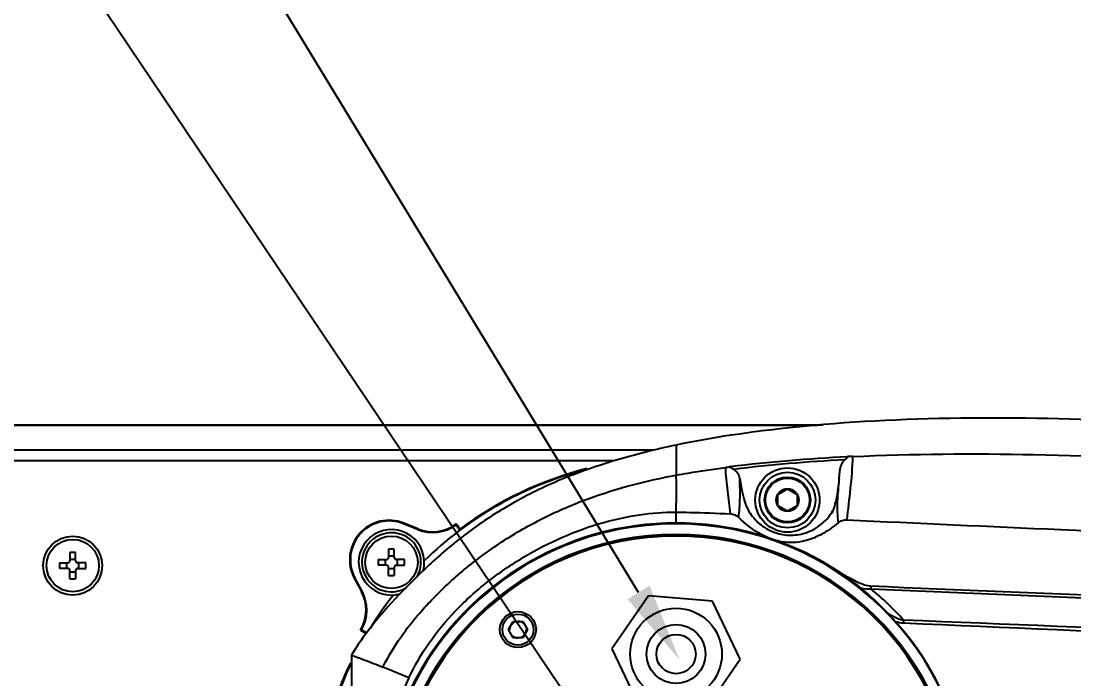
# Model space of a CAD drawing. Header units: millimetres. Extents: x 4086 to 8300, y 123 to 1549.
# Drawn here: x 6806.2 to 6886.5, y 1386.9 to 1437.1 of the extents above; entities that cross this region are included whole.
import ezdxf
from ezdxf import colors
from ezdxf.entities.mleader import LeaderData, LeaderLine
from ezdxf.math import Vec2, Vec3

# ---------------------------------------------------------------- set-up
doc = ezdxf.new("R2010")
doc.units = ezdxf.units.MM
doc.layers.add('00_COMPONENTS', color=7, linetype='Continuous')
doc.layers.add('标注层', color=7, linetype='Continuous', lineweight=0)
doc.styles.get("Standard").update_dxf_attribs({"font": 'simsun.ttc'})
doc.styles.add('思源黑', font='SourceHanSansCN-Normal.ttf')
doc.dimstyles.new('半径标注', dxfattribs={"dimtxt": 7, "dimasz": 6, "dimexe": 1.25, "dimexo": 0.625, "dimgap": 1, "dimtad": 1, "dimtoh": 1, "dimlfac": 2, "dimdsep": 46, "dimtxsty": '思源黑', "dimcen": 2.5, "dimadec": 0, "dimazin": 0, "dimtfac": 1, "dimtmove": 0, "dimatfit": 3, "dimfxl": 1, "dimarcsym": 0})

# ---------------------------------------------------------------- blocks, each defined once
blk = doc.blocks.new('*D1525')
at = {"color": 0, "lineweight": -2}
for p, q in [((6824.884, 1478.543), (6870.622, 1478.543)), ((6903.983, 1401.778), (6870.622, 1478.543)), ((6906.703, 1395.518), (6906.374, 1396.275))]:
    blk.add_line(p, q, dxfattribs=at)
at = {"color": 0}
blk.add_solid([(6903.065, 1401.379), (6904.9, 1402.176), (6906.374, 1396.275)], dxfattribs=at)
at = {"layer": 'Defpoints', "color": 0}
for p in [(6906.374, 1396.275), (6906.703, 1395.518)]:
    blk.add_point(p, dxfattribs=at)
at = {"color": 0, "insert": (6841.096, 1483.043), "char_height": 7, "attachment_point": 5}
blk.add_mtext('4-M4{\\Fgdt.shx|c168;x}8', dxfattribs=at)

msp = doc.modelspace()

# ---------------------------------------------------------------- linework, layer by layer
at = {"layer": '00_COMPONENTS', "color": 7, "linetype": 'Continuous'}
for p, q in [((6736.1785, 1406.3205), (6867.362, 1406.3205)), ((6736.1785, 1406.2891), (6866.9489, 1406.2891)), ((6854.5201, 1404.3791), (6736.1785, 1404.3791)), ((6856.1775, 1404.762), (6856.1779, 1402.4677)), ((6851.5184, 1403.5733), (6733.6583, 1403.5733)), ((6868.6464, 1402.7853), (6868.6037, 1402.202)), ((6863.9337, 1401.0005), (6864.6785, 1401.4305)), ((6863.9337, 1400.1405), (6863.9337, 1401.0005)), ((6864.6785, 1401.4305), (6865.4233, 1401.0005)), ((6865.4233, 1401.0005), (6865.4233, 1400.1405)), ((6864.6785, 1399.7105), (6863.9337, 1400.1405)), ((6865.4233, 1400.1405), (6864.6785, 1399.7105)), ((6856.1868, 1398.8228), (6856.1785, 1399.644)), ((6835.3988, 1398.7578), (6835.4184, 1398.8063)), ((6836.4773, 1398.322), (6835.3988, 1398.7578)), ((6836.497, 1398.3706), (6835.4184, 1398.8063)), ((6839.4058, 1398.6762), (6839.7054, 1398.2752)), ((6839.716, 1398.3486), (6839.4167, 1398.7491)), ((6836.497, 1398.3706), (6836.4773, 1398.322)), ((6839.7054, 1398.2752), (6839.716, 1398.3486)), ((6809.9585, 1396.5742), (6809.9585, 1395.9405)), ((6810.3985, 1395.9405), (6810.3985, 1396.5742)), ((6834.2585, 1396.8242), (6834.2585, 1396.1905)), ((6834.6985, 1396.2941), (6834.2585, 1396.2941)), ((6834.6985, 1396.1905), (6834.6985, 1396.8242)), ((6809.1747, 1395.7905), (6809.8085, 1395.7905)), ((6809.8085, 1395.3505), (6809.1747, 1395.3505)), ((6809.7049, 1395.7905), (6809.7049, 1395.3505)), ((6810.3985, 1396.0441), (6809.9585, 1396.0441)), ((6811.1822, 1395.7905), (6810.5485, 1395.7905)), ((6810.5485, 1395.3505), (6811.1822, 1395.3505)), ((6810.6521, 1395.3505), (6810.6521, 1395.7905)), ((6833.4747, 1396.0405), (6834.1085, 1396.0405)), ((6834.1085, 1395.6005), (6833.4747, 1395.6005)), ((6834.0049, 1396.0405), (6834.0049, 1395.6005)), ((6834.2585, 1394.8167), (6834.2585, 1395.4505)), ((6834.2585, 1395.3469), (6834.6985, 1395.3469)), ((6834.6985, 1395.4505), (6834.6985, 1394.8167)), ((6835.4822, 1396.0405), (6834.8485, 1396.0405)), ((6834.8485, 1395.6005), (6835.4822, 1395.6005)), ((6834.9521, 1395.6005), (6834.9521, 1396.0405)), ((6809.9585, 1394.5667), (6809.9585, 1395.2005)), ((6809.9585, 1395.0969), (6810.3985, 1395.0969)), ((6810.3985, 1395.2005), (6810.3985, 1394.5667)), ((6831.6458, 1394.6164), (6831.692, 1394.641)), ((6831.6458, 1394.6164), (6832.1919, 1393.5893)), ((6832.2381, 1393.6139), (6831.692, 1394.641)), ((6871.0251, 1393.8041), (6916.443, 1391.8654)), ((6832.2381, 1393.6139), (6832.1919, 1393.5893)), ((6854.0761, 1393.2548), (6851.287, 1389.2169)), ((6858.9675, 1392.8584), (6854.0761, 1393.2548)), ((6861.0699, 1388.424), (6858.9675, 1392.8584)), ((6843.4045, 1390.6838), (6843.7654, 1391.3088)), ((6843.7654, 1391.3088), (6844.4871, 1391.3088)), ((6844.4871, 1391.3088), (6844.8479, 1390.6838)), ((6873.5378, 1391.1692), (6873.548, 1391.4058)), ((6832.1207, 1390.646), (6832.5503, 1390.3902)), ((6832.5842, 1390.431), (6832.1921, 1390.6645)), ((6843.7654, 1390.0588), (6843.4045, 1390.6838)), ((6844.8479, 1390.6838), (6844.4871, 1390.0588)), ((6844.4871, 1390.0588), (6843.7654, 1390.0588)), ((6851.287, 1389.2169), (6853.3894, 1384.7826)), ((6831.4285, 1388.7304), (6831.4285, 1363.9105)), ((6858.2809, 1384.3862), (6861.0699, 1388.424))]:
    msp.add_line(p, q, dxfattribs=at)
msp.add_lwpolyline([(6868.6056, 1402.2263), (6868.5974, 1402.1281), (6868.5803, 1401.9421), (6868.5621, 1401.7671), (6868.543, 1401.602), (6868.523, 1401.445), (6868.5019, 1401.2932), (6868.4797, 1401.1469), (6868.4565, 1401.006), (6868.4324, 1400.8704), (6868.4074, 1400.7403), (6868.3817, 1400.6156), (6868.3546, 1400.4929), (6868.3252, 1400.3696), (6868.2925, 1400.2427), (6868.2538, 1400.106), (6868.2055, 1399.9535), (6868.1567, 1399.8171), (6868.1226, 1399.731), (6868.0981, 1399.6735), (6868.0771, 1399.6266), (6868.0605, 1399.5913), (6868.0491, 1399.5678), (6868.043, 1399.5555), (6868.042, 1399.5536)], dxfattribs=at)
for centre, radius in [((6864.6769, 1400.5705), 2.4522), ((6864.6785, 1400.5705), 2.125), ((6864.6785, 1400.5705), 1.75), ((6864.6785, 1400.5705), 1.675), ((6864.6785, 1400.5705), 0.86), ((6810.1785, 1395.5705), 2.25), ((6834.4785, 1395.8205), 2), ((6810.1785, 1395.5705), 2), ((6856.1785, 1388.8205), 3.5), ((6844.1262, 1390.6838), 1.375), ((6844.1262, 1390.6838), 1.1875), ((6856.1785, 1388.8205), 2.25), ((6856.1785, 1388.8205), 1.5)]:
    msp.add_circle(centre, radius, dxfattribs=at)
for centre, radius, start, end in [((6856.1785, 1376.3205), 27.4476, 105.237954, 134.395359), ((6856.1785, 1376.3205), 27.5, 104.312139, 126.772237), ((6859.5688, 1405.928), 2.8994, 277.512462, 284.711376), ((6864.9045, 1401.6037), 3.7215, 322.861161, 330.392107), ((6834.2946, 1396.0248), 3, 68, 208), ((6834.2946, 1396.0248), 2.9476, 68, 208), ((6856.1785, 1376.3205), 22.5, 52.073031, 179.98878), ((6856.1785, 1376.3205), 22.4302, 273.194665, 266.805335), ((6837.6208, 1401.1522), 3.0524, 248, 305.789235), ((6837.6208, 1401.1522), 3, 248, 306.772228), ((6830.9091, 1399.9794), 8.5961, 351.279674, 351.771168), ((6834.4785, 1395.8205), 2.5, 2.570935, 273.542238), ((6834.4785, 1395.8205), 2.25, 330.212232, 299.797998), ((6856.1785, 1376.3205), 21.625, 273.313742, 266.686258), ((6856.1785, 1376.3205), 21.5, 272.999405, 267.000595), ((6810.1784, 1390.2296), 6.3484, 88.014878, 91.985122), ((6834.1085, 1396.1905), 0.15, 270, 0), ((6834.4784, 1390.4796), 6.3484, 88.014878, 91.985122), ((6834.8485, 1396.1905), 0.15, 180, 270), ((6815.5208, 1395.5705), 6.3499, 178.014507, 181.985493), ((6809.8085, 1395.9405), 0.15, 270, 0), ((6809.8085, 1395.2005), 0.15, 0, 90), ((6810.5485, 1395.9405), 0.15, 180, 270), ((6810.5485, 1395.2005), 0.15, 90, 180), ((6804.8362, 1395.5705), 6.3499, 358.014507, 1.985493), ((6839.8208, 1395.8205), 6.3499, 178.014507, 181.985493), ((6834.1085, 1395.4505), 0.15, 0, 90), ((6834.8485, 1395.4505), 0.15, 90, 180), ((6829.1362, 1395.8205), 6.3499, 358.014507, 1.985493), ((6834.4652, 1395.8215), 2.5132, 345.116064, 2.533948), ((6810.1786, 1400.9114), 6.3484, 268.014878, 271.985122), ((6834.4786, 1401.1614), 6.3484, 268.014878, 271.985122), ((6873.1424, 1401.2121), 7.5621, 244.536389, 246.262824), ((6860.0506, 1381.4238), 16.0947, 50.648482, 51.779256), ((6856.2577, 1376.8136), 22.0646, 43.192109, 50.623324), ((6913.7357, 1392.291), 42.7374, 177.68858, 177.971125), ((6855.8731, 1375.3392), 23.886, 42.271065, 50.627925), ((7293.6999, 11432.6118), 10047.4912, 267.58903277, 267.81915227), ((6829.543, 1392.1809), 3, 329.227764, 28), ((6829.543, 1392.1809), 3.0524, 330.210756, 28), ((6856.1785, 1376.3205), 27.4476, 141.717799, 148.226742), ((6834.4772, 1395.8296), 2.5092, 273.558064, 285.448885), ((6844.1262, 1390.6838), 0.625, 49.997627, 90), ((6847.3873, 1368.4646), 34.2461, 41.791643, 43.218259), ((6830.0078, 1398.9784), 8.5961, 284.228828, 284.720322), ((6844.1262, 1390.6838), 0.625, 159.999704, 180), ((6844.1262, 1390.6838), 0.625, 109.997627, 150), ((6844.1262, 1390.6838), 0.625, 339.999704, 0), ((6856.1785, 1376.3205), 22.4563, 318.204367, 41.795892), ((6292.0559, -12059.0966), 13462.8292, 87.32543882, 87.52453003), ((6844.1262, 1390.6838), 0.625, 229.997627, 270), ((6844.1262, 1390.6838), 0.625, 289.997627, 330), ((6856.1785, 1376.3205), 27.5, 154.505287, 205.494722), ((6856.1785, 1376.3205), 27.4476, 154.606834, 205.393557), ((6760.3498, 1206.4038), 195.7337, 67.324919, 67.950432)]:
    msp.add_arc(centre, radius, start, end, dxfattribs=at)
for points, knots in [([(6860.4227, 1405.5357), (6864.5625, 1406.1742), (6873.1556, 1406.8807), (6886.1817, 1406.8939), (6899.3016, 1406.1855), (6911.9776, 1404.8832), (6923.7857, 1403.1378), (6934.5041, 1400.8882), (6944.2184, 1397.9972), (6950.2287, 1395.4148), (6953.0377, 1393.8813)], [0, 0, 0, 0, 0.1331293, 0.2733608, 0.4138177, 0.5505219, 0.6782274, 0.7930457, 0.8982844, 1, 1, 1, 1]), ([(6860.4227, 1405.5357), (6860.1367, 1405.4916), (6858.6919, 1405.2612), (6857.2834, 1404.9972), (6856.1785, 1404.7622)], [0, 0, 0, 0, 0.1970371, 1, 1, 1, 1]), ([(6856.1785, 1404.7622), (6854.5988, 1404.4266), (6851.5482, 1403.6588), (6847.3493, 1402.1918), (6843.5874, 1400.3483), (6840.2905, 1398.1669), (6837.4414, 1395.7709), (6834.9772, 1393.3147), (6832.8938, 1390.9338), (6831.8486, 1389.446), (6831.4285, 1388.7304)], [0, 0, 0, 0, 0.1249997, 0.2499995, 0.3749992, 0.4999989, 0.6249986, 0.7499983, 0.8749981, 1, 1, 1, 1]), ([(6869.0504, 1403.6365), (6868.9311, 1403.5301), (6868.7376, 1403.2628), (6868.6574, 1402.945), (6868.6464, 1402.7853)], [0, 0, 0, 0, 0.4996373, 1, 1, 1, 1]), ([(6869.2455, 1403.8958), (6869.2573, 1403.8948), (6869.2816, 1403.8937), (6869.2943, 1403.8538), (6869.2619, 1403.8229), (6869.2144, 1403.7751), (6869.1389, 1403.7143), (6869.0802, 1403.6632), (6869.0504, 1403.6365)], [0, 0, 0, 0, 0.0906338, 0.1591064, 0.2659697, 0.3992566, 0.6927142, 1, 1, 1, 1]), ([(6869.6461, 1403.8895), (6869.6072, 1403.0632), (6869.4881, 1401.4519), (6869.2779, 1399.8507), (6869.2005, 1399.067)], [0, 0, 0, 0, 0.5123086, 1, 1, 1, 1]), ([(6869.6461, 1403.8895), (6869.6077, 1403.8876), (6869.4742, 1403.8835), (6869.3403, 1403.8875), (6869.2455, 1403.8958)], [0, 0, 0, 0, 0.2877918, 1, 1, 1, 1]), ([(6869.6462, 1403.8895), (6874.2463, 1404.1099), (6883.7859, 1404.1474), (6895.8097, 1403.6253), (6905.6937, 1402.9663), (6915.382, 1402.1883), (6922.5669, 1401.4403), (6927.255, 1400.7371)], [0, 0, 0, 0, 0.2392261, 0.495086, 0.6250781, 0.7537544, 1, 1, 1, 1]), ([(6856.1754, 1402.4672), (6856.4843, 1402.5232), (6857.7382, 1402.7415), (6858.9975, 1402.9281), (6859.9479, 1403.0536)], [0, 0, 0, 0, 0.2467135, 1, 1, 1, 1]), ([(6860.3265, 1399.5208), (6860.2596, 1400.1001), (6860.1017, 1401.2742), (6859.9943, 1402.4541), (6859.9473, 1403.0535)], [0, 0, 0, 0, 0.4923511, 1, 1, 1, 1]), ([(6860.3051, 1403.1237), (6860.2951, 1403.1211), (6860.269, 1403.1139), (6860.2897, 1403.0737), (6860.3276, 1403.0569), (6860.3738, 1403.0284), (6860.425, 1403.0014), (6860.4951, 1402.9614), (6860.5474, 1402.9296), (6860.5817, 1402.9073)], [0, 0, 0, 0, 0.0773552, 0.1429215, 0.2602195, 0.3977551, 0.5435887, 0.6937092, 1, 1, 1, 1]), ([(6861.0416, 1402.2066), (6861.0144, 1402.3466), (6860.9074, 1402.6191), (6860.7011, 1402.8295), (6860.5817, 1402.9073)], [0, 0, 0, 0, 0.5002829, 1, 1, 1, 1]), ([(6833.8299, 1387.8215), (6834.2921, 1388.7436), (6835.4121, 1390.5475), (6837.5276, 1393.0245), (6840.032, 1395.3441), (6842.8953, 1397.4572), (6846.0629, 1399.2734), (6849.4177, 1400.7132), (6852.8071, 1401.7659), (6855.0698, 1402.2675), (6856.1779, 1402.4677)], [0, 0, 0, 0, 0.1120211, 0.2293564, 0.352877, 0.4820216, 0.6150522, 0.7485651, 0.8777006, 1, 1, 1, 1]), ([(6856.172, 1402.4667), (6856.1809, 1401.9577), (6856.1848, 1401.0167), (6856.1723, 1400.0759), (6856.1723, 1399.6441)], [0, 0, 0, 0, 0.5410677, 1, 1, 1, 1]), ([(6860.9563, 1399.2441), (6860.9897, 1399.4824), (6861.0849, 1400.4677), (6861.0588, 1401.4587), (6861.0416, 1402.2066)], [0, 0, 0, 0, 0.243383, 1, 1, 1, 1]), ([(6861.0416, 1402.2066), (6861.1973, 1401.4038), (6861.334, 1400.1305), (6862.3795, 1398.8176), (6863.421, 1398.1346), (6864.6345, 1397.8343), (6865.8781, 1397.9466), (6867.0167, 1398.4579), (6867.6244, 1399.031), (6867.8713, 1399.3568)], [0, 0, 0, 0, 0.2500778, 0.3751511, 0.5000876, 0.6250389, 0.750046, 0.8750088, 1, 1, 1, 1]), ([(6868.6035, 1402.202), (6868.5792, 1401.8988), (6868.53, 1401.3202), (6868.4679, 1400.4754), (6868.4606, 1399.6543), (6868.5073, 1399.1117), (6868.5432, 1398.8367)], [0, 0, 0, 0, 0.2704805, 0.5164865, 0.7533134, 1, 1, 1, 1]), ([(6835.8061, 1387.0084), (6836.2484, 1387.9445), (6837.3042, 1389.7537), (6839.3408, 1392.1928), (6841.7626, 1394.3758), (6845.4165, 1396.8949), (6850.2299, 1399.0115), (6854.3204, 1399.6627), (6856.1755, 1399.6441)], [0, 0, 0, 0, 0.1237541, 0.2489326, 0.3784311, 0.5123012, 0.7782307, 1, 1, 1, 1]), ([(6856.1755, 1399.644), (6856.519, 1399.6407), (6857.9032, 1399.6186), (6859.2867, 1399.5673), (6860.3265, 1399.5208)], [0, 0, 0, 0, 0.2481397, 1, 1, 1, 1]), ([(6863.2522, 1397.6674), (6863.0455, 1397.7514), (6862.2049, 1398.1587), (6861.4653, 1398.7509), (6860.9563, 1399.2441)], [0, 0, 0, 0, 0.2394704, 1, 1, 1, 1]), ([(6868.5432, 1398.8367), (6868.1978, 1398.5476), (6867.4858, 1398.0303), (6866.2959, 1397.4784), (6865.0198, 1397.2569), (6864.1611, 1397.3773), (6863.751, 1397.4947)], [0, 0, 0, 0, 0.2607763, 0.5068647, 0.7530559, 1, 1, 1, 1]), ([(6868.5432, 1398.8367), (6868.6339, 1398.9125), (6868.842, 1399.0355), (6869.0825, 1399.0729), (6869.2005, 1399.0671)], [0, 0, 0, 0, 0.5002028, 1, 1, 1, 1]), ([(6869.2005, 1399.0671), (6874.6361, 1398.7984), (6886.5096, 1398.2992), (6898.3791, 1397.6836), (6904.8062, 1397.2454)], [0, 0, 0, 0, 0.4579371, 1, 1, 1, 1]), ([(6867.8378, 1395.5423), (6868.1748, 1395.3374), (6868.8488, 1394.9336), (6869.5376, 1394.5528), (6869.8912, 1394.3846)], [0, 0, 0, 0, 0.5017634, 1, 1, 1, 1]), ([(6870.0984, 1394.2897), (6870.2496, 1394.2233), (6870.5518, 1394.1029), (6870.8725, 1394.0214), (6871.033, 1394.0147)], [0, 0, 0, 0, 0.5069215, 1, 1, 1, 1]), ([(6872.3442, 1391.9157), (6872.5365, 1391.8045), (6872.9215, 1391.5988), (6873.336, 1391.442), (6873.5481, 1391.4058)], [0, 0, 0, 0, 0.5080807, 1, 1, 1, 1]), ([(6831.4285, 1388.7305), (6831.7491, 1388.6288), (6832.5522, 1388.3309), (6833.348, 1388.0161), (6833.8299, 1387.8215)], [0, 0, 0, 0, 0.3928922, 1, 1, 1, 1]), ([(6835.8063, 1387.009), (6835.4521, 1386.2593), (6834.6582, 1384.2439), (6833.8647, 1380.6542), (6833.6785, 1377.8199), (6833.6785, 1376.3205)], [0, 0, 0, 0, 0.2266437, 0.5901844, 1, 1, 1, 1])]:
    msp.add_open_spline(points, degree=3, knots=knots, dxfattribs=at)
for points in [[(6860.3052, 1403.1236), (6863.2721, 1403.5042), (6866.2581, 1403.7439), (6869.2454, 1403.896)], [(6869.0504, 1403.6365), (6866.2209, 1403.4883), (6863.393, 1403.2604), (6860.5817, 1402.9073)], [(6860.3265, 1399.5208), (6860.5556, 1399.5106), (6860.7916, 1399.4037), (6860.9563, 1399.2441)], [(6870.2559, 1393.8694), (6870.5059, 1393.8087), (6870.7703, 1393.7681), (6871.0251, 1393.8041)], [(6920.2903, 1389.4815), (6904.7102, 1390.1392), (6889.129, 1390.7692), (6873.548, 1391.4059)], [(6873.5379, 1391.1702), (6873.3285, 1391.1794), (6873.1204, 1391.2253), (6872.9202, 1391.2872)]]:
    msp.add_open_spline(points, degree=3, dxfattribs=at)

# ---------------------------------------------------------------- dimensions: what is measured, and where the dimension line sits
dim = msp.add_radius_dim(center=(6906.7028, 1395.518), mpoint=(6906.374, 1396.2747), text='4-M4{\\Fgdt.shx|c168;x}8', dimstyle='半径标注', override={"dimtad": 1, "dimjust": 0, "dimtxsty": 'Standard', "dimtmove": 0})
dim.commit()
dim.dimension.update_dxf_attribs({"geometry": '*D1525', "text_midpoint": (6841.0959, 1478.5429), "dimtype": 164})

# ---------------------------------------------------------------- leaders
at = {"layer": '标注层'}
ml = msp.add_multileader_mtext('Standard', dxfattribs=at)
ml.set_content('{\\C7;user air duct1 }(φ6blue)', style='思源黑')
ml.set_leader_properties()
ml.build(insert=Vec2(0, 0))
ml.multileader.update_dxf_attribs({"text_left_attachment_type": 5, "text_right_attachment_type": 5, "dogleg_length": 1, "arrow_head_size": 6})
ctx = ml.context
ctx.base_point, ctx.char_height, ctx.arrow_head_size, ctx.plane_origin = Vec3(6694.3048, 1484.3144), 7, 6, Vec3(6893.9736, 1622.6505)
ctx.left_attachment, ctx.right_attachment, ctx.text_align_type = 5, 5, 2
notes = []
notes.append((ctx, [(0, (1, 1, 0), (6798.1314, 1484.3144), (-1, 0), 1, [(0, [(6856.4382, 1388.3932)], 0, [])])]))
ctx.mtext.insert, ctx.mtext.alignment, ctx.mtext.flow_direction = Vec3(6795.1314, 1494.0228), 3, 5
ml = msp.add_multileader_mtext('Standard', dxfattribs=at)
ml.set_content('{\\C7;user air duct3 }(φ6grey)', style='思源黑')
ml.set_leader_properties()
ml.build(insert=Vec2(0, 0))
ml.multileader.update_dxf_attribs({"text_left_attachment_type": 5, "text_right_attachment_type": 5, "dogleg_length": 1, "arrow_head_size": 6})
ctx = ml.context
ctx.base_point, ctx.char_height, ctx.arrow_head_size, ctx.plane_origin = Vec3(6695.1915, 1458.8147), 7, 6, Vec3(6892.0305, 1609.2703)
ctx.left_attachment, ctx.right_attachment, ctx.text_align_type = 5, 5, 2
notes.append((ctx, [(0, (1, 1, 0), (6798.5744, 1458.8147), (-1, 0), 1, [(0, [(6854.265, 1376.0393)], 0, [])])]))
ctx.mtext.insert, ctx.mtext.alignment, ctx.mtext.flow_direction = Vec3(6795.5744, 1469.0182), 3, 5
for ctx, leaders in notes:
    for number, flags, end, landing, length, lines in leaders:
        leader = LeaderData()
        leader.index, (leader.has_last_leader_line, leader.has_dogleg_vector, leader.attachment_direction) = number, flags
        leader.last_leader_point, leader.dogleg_vector, leader.dogleg_length = Vec3(end), Vec3(landing), length
        for number, points, colour, breaks in lines:
            line = LeaderLine()
            line.index, line.vertices, line.color, line.breaks = number, Vec3.list(points), colors.encode_raw_color(colour), breaks
            leader.lines.append(line)
        ctx.leaders.append(leader)

doc.saveas('drawing.dxf')
